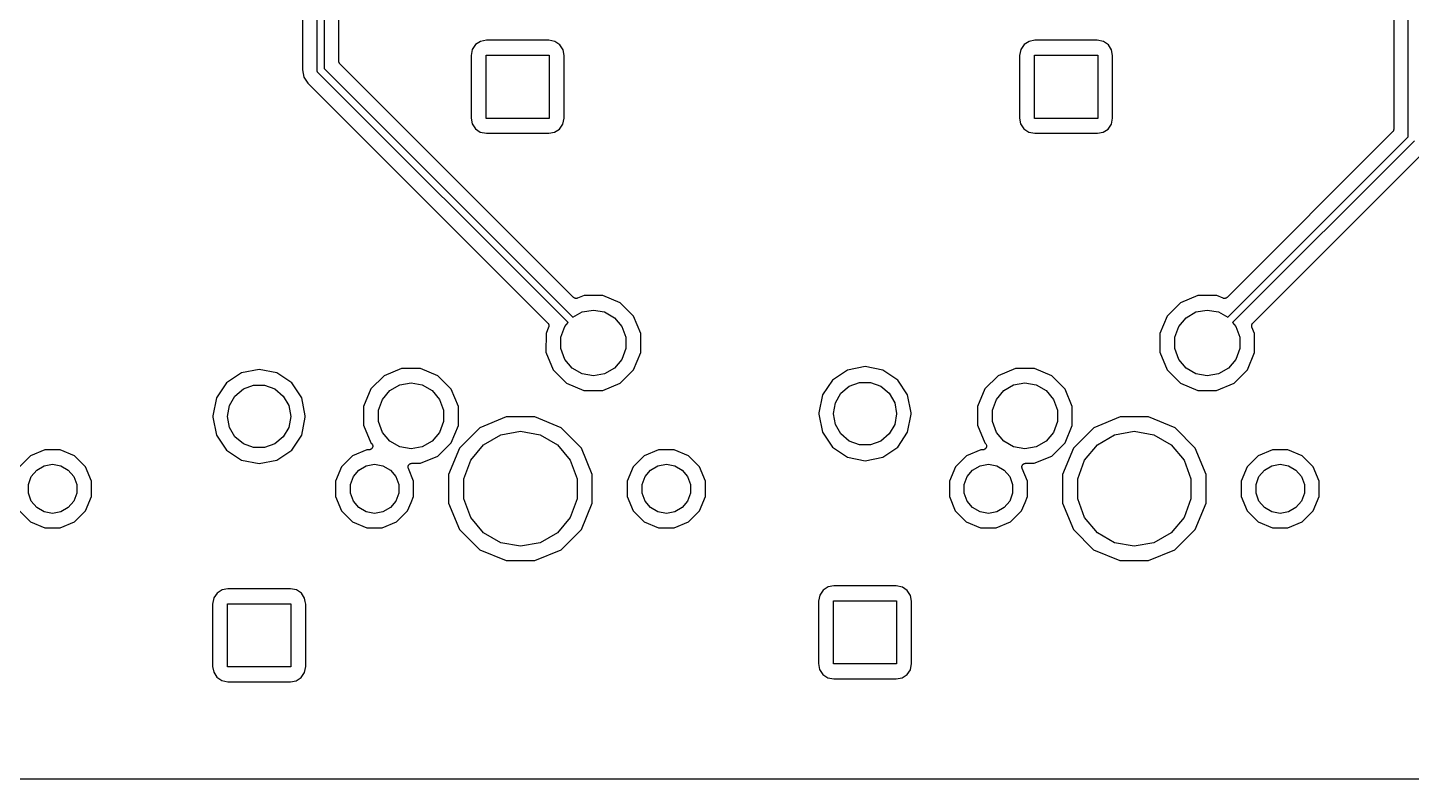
# Model space of a CAD drawing. Extents: x 37 to 156, y -136 to -20.
# Drawn here: x 80.34 to 128.52, y -136.12 to -109.94 of the extents above; entities that cross this region are included whole.
import ezdxf

# ---------------------------------------------------------------- set-up
doc = ezdxf.new("R2010")
doc.units = 0
doc.header["$MEASUREMENT"] = 0
doc.layers.add('BLACK', color=7, linetype='CONTINUOUS')

msp = doc.modelspace()

# ---------------------------------------------------------------- linework, layer by layer
at = {"layer": 'Black'}
for p, q in [((90.415, -111.42), (90.415, -103.045)), ((90.665, -103.045), (90.665, -111.368)), ((128.415, -113.743), (128.415, -103.045)), ((91.173, -110.9), (91.173, -107.294)), ((89.907, -108.938), (89.907, -111.407)), ((127.907, -108.938), (127.907, -113.48)), ((95.8229, -110.699), (95.7796, -110.913)), ((95.9389, -110.529), (95.8229, -110.699)), ((96.1125, -110.417), (95.9389, -110.529)), ((96.3118, -110.38), (96.1125, -110.417)), ((98.4873, -110.38), (96.3118, -110.38)), ((98.7015, -110.423), (98.4873, -110.38)), ((98.8712, -110.539), (98.7015, -110.423)), ((98.9829, -110.713), (98.8712, -110.539)), ((99.0204, -110.912), (98.9829, -110.713)), ((114.923, -110.699), (114.88, -110.913)), ((115.039, -110.529), (114.923, -110.699)), ((115.213, -110.417), (115.039, -110.529)), ((115.412, -110.38), (115.213, -110.417)), ((117.587, -110.38), (115.412, -110.38)), ((117.801, -110.423), (117.587, -110.38)), ((117.971, -110.539), (117.801, -110.423)), ((118.083, -110.713), (117.971, -110.539)), ((118.12, -110.912), (118.083, -110.713)), ((91.173, -111.105), (91.173, -110.9)), ((91.174, -111.111), (91.173, -111.105)), ((91.1735, -111.116), (91.174, -111.111)), ((91.1778, -111.132), (91.1735, -111.116)), ((91.1807, -111.149), (91.1778, -111.132)), ((91.1835, -111.153), (91.1807, -111.149)), ((91.1849, -111.159), (91.1835, -111.153)), ((91.1944, -111.172), (91.1849, -111.159)), ((91.2027, -111.187), (91.1944, -111.172)), ((91.207, -111.19), (91.2027, -111.187)), ((91.2102, -111.195), (91.207, -111.19)), ((99.3494, -119.334), (91.2102, -111.195)), ((95.7796, -110.913), (95.7796, -113.088)), ((96.3, -113.1), (96.3, -110.9)), ((96.3, -110.9), (98.5, -110.9)), ((98.5, -110.9), (98.5, -113.1)), ((99.0204, -113.087), (99.0204, -110.912)), ((114.88, -110.913), (114.88, -113.088)), ((115.4, -113.1), (115.4, -110.9)), ((115.4, -110.9), (117.6, -110.9)), ((117.6, -110.9), (117.6, -113.1)), ((118.12, -113.087), (118.12, -110.912)), ((89.907, -111.407), (89.9575, -111.661)), ((89.9575, -111.661), (90.1012, -111.876)), ((90.416, -111.425), (90.415, -111.42)), ((90.4155, -111.431), (90.416, -111.425)), ((90.4197, -111.447), (90.4155, -111.431)), ((90.4225, -111.463), (90.4197, -111.447)), ((90.4253, -111.468), (90.4225, -111.463)), ((90.4267, -111.473), (90.4253, -111.468)), ((90.4361, -111.486), (90.4267, -111.473)), ((90.4442, -111.5), (90.4361, -111.486)), ((90.4485, -111.504), (90.4442, -111.5)), ((90.4516, -111.508), (90.4485, -111.504)), ((99.1573, -120.214), (90.4516, -111.508)), ((90.665, -111.368), (99.3249, -120.028)), ((90.1012, -111.876), (98.4541, -120.229)), ((95.7796, -113.088), (95.8171, -113.287)), ((98.5, -113.1), (96.3, -113.1)), ((98.9771, -113.301), (99.0204, -113.087)), ((114.88, -113.088), (114.917, -113.287)), ((117.6, -113.1), (115.4, -113.1)), ((118.077, -113.301), (118.12, -113.087)), ((95.8171, -113.287), (95.9288, -113.461)), ((95.9288, -113.461), (96.0985, -113.577)), ((96.0985, -113.577), (96.3127, -113.62)), ((96.3127, -113.62), (98.4882, -113.62)), ((98.4882, -113.62), (98.6875, -113.583)), ((98.6875, -113.583), (98.8611, -113.471)), ((98.8611, -113.471), (98.9771, -113.301)), ((114.917, -113.287), (115.029, -113.461)), ((115.029, -113.461), (115.199, -113.577)), ((115.199, -113.577), (115.413, -113.62)), ((115.413, -113.62), (117.588, -113.62)), ((117.588, -113.62), (117.787, -113.583)), ((117.787, -113.583), (117.961, -113.471)), ((117.961, -113.471), (118.077, -113.301)), ((127.87, -113.57), (122.106, -119.334)), ((127.873, -113.565), (127.87, -113.57)), ((127.877, -113.562), (127.873, -113.565)), ((127.886, -113.547), (127.877, -113.562)), ((127.895, -113.534), (127.886, -113.547)), ((127.897, -113.528), (127.895, -113.534)), ((127.899, -113.524), (127.897, -113.528)), ((127.902, -113.507), (127.899, -113.524)), ((127.907, -113.491), (127.902, -113.507)), ((127.907, -113.48), (127.906, -113.486)), ((127.906, -113.486), (127.907, -113.491)), ((122.13, -120.028), (128.415, -113.743)), ((128.628, -113.883), (122.298, -120.214)), ((123.001, -120.229), (128.979, -114.251)), ((99.3562, -119.339), (99.3494, -119.334)), ((99.3618, -119.345), (99.3562, -119.339)), ((99.3742, -119.352), (99.3618, -119.345)), ((99.3856, -119.36), (99.3742, -119.352)), ((99.3936, -119.362), (99.3856, -119.36)), ((99.4009, -119.366), (99.3936, -119.362)), ((99.4147, -119.367), (99.4009, -119.366)), ((99.4282, -119.371), (99.4147, -119.367)), ((99.4364, -119.37), (99.4282, -119.371)), ((99.4447, -119.371), (99.4364, -119.37)), ((99.4582, -119.368), (99.4447, -119.371)), ((99.4721, -119.367), (99.4582, -119.368)), ((99.4796, -119.364), (99.4721, -119.367)), ((99.4877, -119.362), (99.4796, -119.364)), ((99.713, -119.269), (99.4877, -119.362)), ((100.37, -119.269), (99.713, -119.269)), ((100.976, -119.521), (100.37, -119.269)), ((121.088, -119.269), (120.481, -119.52)), ((121.745, -119.269), (121.088, -119.269)), ((121.967, -119.362), (121.745, -119.269)), ((121.975, -119.363), (121.967, -119.362)), ((121.983, -119.367), (121.975, -119.363)), ((121.997, -119.368), (121.983, -119.367)), ((122.01, -119.371), (121.997, -119.368)), ((122.019, -119.37), (122.01, -119.371)), ((122.027, -119.371), (122.019, -119.37)), ((122.04, -119.367), (122.027, -119.371)), ((122.054, -119.365), (122.04, -119.367)), ((122.061, -119.362), (122.054, -119.365)), ((122.07, -119.359), (122.061, -119.362)), ((122.081, -119.352), (122.07, -119.359)), ((122.093, -119.345), (122.081, -119.352)), ((122.099, -119.339), (122.093, -119.345)), ((122.106, -119.334), (122.099, -119.339)), ((99.3249, -120.028), (99.6476, -119.842)), ((99.6476, -119.842), (100.04, -119.773)), ((100.04, -119.773), (100.432, -119.842)), ((100.432, -119.842), (100.778, -120.041)), ((101.44, -119.986), (100.976, -119.521)), ((120.481, -119.52), (120.016, -119.984)), ((120.677, -120.041), (121.023, -119.842)), ((121.023, -119.842), (121.415, -119.773)), ((121.415, -119.773), (121.807, -119.842)), ((121.807, -119.842), (122.13, -120.028)), ((98.4816, -120.368), (98.3893, -120.59)), ((98.4541, -120.229), (98.4589, -120.236)), ((98.4589, -120.236), (98.4651, -120.242)), ((98.4651, -120.242), (98.4715, -120.254)), ((98.4715, -120.254), (98.4794, -120.265)), ((98.4794, -120.265), (98.4816, -120.274)), ((98.4816, -120.274), (98.4855, -120.281)), ((98.4834, -120.36), (98.4816, -120.368)), ((98.487, -120.352), (98.4834, -120.36)), ((98.4855, -120.281), (98.4873, -120.295)), ((98.4882, -120.338), (98.487, -120.352)), ((98.4873, -120.295), (98.4908, -120.308)), ((98.4912, -120.325), (98.4882, -120.338)), ((98.4908, -120.308), (98.4901, -120.316)), ((98.4901, -120.316), (98.4912, -120.325)), ((98.9101, -120.721), (99.0464, -120.346)), ((99.0464, -120.346), (99.1573, -120.214)), ((100.778, -120.041), (101.034, -120.346)), ((101.034, -120.346), (101.17, -120.721)), ((101.691, -120.593), (101.44, -119.986)), ((120.016, -119.984), (119.764, -120.59)), ((120.285, -120.721), (120.421, -120.346)), ((120.421, -120.346), (120.677, -120.041)), ((122.298, -120.214), (122.409, -120.346)), ((122.409, -120.346), (122.545, -120.721)), ((122.964, -120.308), (122.968, -120.295)), ((122.965, -120.316), (122.964, -120.308)), ((122.964, -120.325), (122.965, -120.316)), ((122.967, -120.338), (122.964, -120.325)), ((122.968, -120.352), (122.967, -120.338)), ((122.968, -120.295), (122.969, -120.281)), ((122.971, -120.36), (122.968, -120.352)), ((122.969, -120.281), (122.973, -120.274)), ((122.973, -120.368), (122.971, -120.36)), ((122.973, -120.274), (122.975, -120.266)), ((123.066, -120.593), (122.973, -120.368)), ((122.975, -120.266), (122.983, -120.254)), ((122.983, -120.254), (122.99, -120.242)), ((122.99, -120.242), (122.996, -120.236)), ((122.996, -120.236), (123.001, -120.229)), ((98.3893, -120.59), (98.3887, -121.247)), ((98.9101, -121.119), (98.9101, -120.721)), ((101.17, -120.721), (101.17, -121.119)), ((101.691, -121.25), (101.691, -120.593)), ((119.764, -120.59), (119.764, -121.247)), ((120.285, -121.119), (120.285, -120.721)), ((122.545, -120.721), (122.545, -121.119)), ((123.066, -121.25), (123.066, -120.593)), ((98.3887, -121.247), (98.6395, -121.854)), ((99.0464, -121.494), (98.9101, -121.119)), ((101.17, -121.119), (101.034, -121.494)), ((101.439, -121.856), (101.691, -121.25)), ((119.764, -121.247), (120.015, -121.854)), ((120.421, -121.494), (120.285, -121.119)), ((122.545, -121.119), (122.409, -121.494)), ((122.814, -121.856), (123.066, -121.25)), ((88.4, -121.84), (87.7856, -121.963)), ((89.0144, -121.963), (88.4, -121.84)), ((93.363, -121.809), (92.756, -122.06)), ((94.0198, -121.809), (93.363, -121.809)), ((94.6264, -122.061), (94.0198, -121.809)), ((98.6395, -121.854), (99.1036, -122.319)), ((99.3025, -121.799), (99.0464, -121.494)), ((99.6476, -121.998), (99.3025, -121.799)), ((100.778, -121.799), (100.432, -121.998)), ((101.034, -121.494), (100.778, -121.799)), ((100.974, -122.32), (101.439, -121.856)), ((108.886, -121.863), (108.365, -122.211)), ((109.5, -121.74), (108.886, -121.863)), ((110.114, -121.863), (109.5, -121.74)), ((110.635, -122.211), (110.114, -121.863)), ((114.738, -121.809), (114.131, -122.06)), ((115.395, -121.809), (114.738, -121.809)), ((116.001, -122.061), (115.395, -121.809)), ((120.015, -121.854), (120.479, -122.319)), ((120.677, -121.799), (120.421, -121.494)), ((121.023, -121.998), (120.677, -121.799)), ((122.153, -121.799), (121.807, -121.998)), ((122.409, -121.494), (122.153, -121.799)), ((122.349, -122.32), (122.814, -121.856)), ((87.2647, -122.311), (86.9167, -122.832)), ((87.7856, -121.963), (87.2647, -122.311)), ((89.5353, -122.311), (89.0144, -121.963)), ((89.8833, -122.832), (89.5353, -122.311)), ((92.756, -122.06), (92.2912, -122.524)), ((93.2976, -122.382), (93.69, -122.313)), ((93.69, -122.313), (94.0824, -122.382)), ((95.0905, -122.526), (94.6264, -122.061)), ((99.1036, -122.319), (99.7102, -122.571)), ((100.04, -122.067), (99.6476, -121.998)), ((100.432, -121.998), (100.04, -122.067)), ((100.367, -122.571), (100.974, -122.32)), ((108.365, -122.211), (108.017, -122.732)), ((108.95, -122.423), (109.309, -122.293)), ((109.309, -122.293), (109.691, -122.293)), ((109.691, -122.293), (110.05, -122.423)), ((110.983, -122.732), (110.635, -122.211)), ((114.131, -122.06), (113.666, -122.524)), ((114.673, -122.382), (115.065, -122.313)), ((115.065, -122.313), (115.457, -122.382)), ((116.465, -122.526), (116.001, -122.061)), ((120.479, -122.319), (121.085, -122.571)), ((121.415, -122.067), (121.023, -121.998)), ((121.807, -121.998), (121.415, -122.067)), ((121.742, -122.571), (122.349, -122.32)), ((86.9167, -122.832), (86.792, -123.459)), ((87.3663, -123.1), (87.5574, -122.769)), ((87.5574, -122.769), (87.85, -122.523)), ((87.85, -122.523), (88.209, -122.393)), ((88.209, -122.393), (88.591, -122.393)), ((88.591, -122.393), (88.95, -122.523)), ((88.95, -122.523), (89.2426, -122.769)), ((89.2426, -122.769), (89.4337, -123.1)), ((90.008, -123.459), (89.8833, -122.832)), ((92.2912, -122.524), (92.0393, -123.13)), ((92.6964, -122.886), (92.9525, -122.581)), ((92.9525, -122.581), (93.2976, -122.382)), ((94.0824, -122.382), (94.4275, -122.581)), ((94.4275, -122.581), (94.6836, -122.886)), ((95.3413, -123.133), (95.0905, -122.526)), ((99.7102, -122.571), (100.367, -122.571)), ((108.017, -122.732), (107.892, -123.359)), ((108.466, -123), (108.657, -122.669)), ((108.657, -122.669), (108.95, -122.423)), ((110.05, -122.423), (110.343, -122.669)), ((110.343, -122.669), (110.534, -123)), ((111.108, -123.359), (110.983, -122.732)), ((113.666, -122.524), (113.414, -123.13)), ((114.071, -122.886), (114.327, -122.581)), ((114.327, -122.581), (114.673, -122.382)), ((115.457, -122.382), (115.803, -122.581)), ((115.803, -122.581), (116.059, -122.886)), ((116.716, -123.133), (116.465, -122.526)), ((121.085, -122.571), (121.742, -122.571)), ((87.3, -123.476), (87.3663, -123.1)), ((89.4337, -123.1), (89.5, -123.476)), ((92.0393, -123.13), (92.0387, -123.787)), ((92.5601, -123.261), (92.6964, -122.886)), ((92.5601, -123.659), (92.5601, -123.261)), ((94.6836, -122.886), (94.8199, -123.261)), ((94.8199, -123.261), (94.8199, -123.659)), ((95.3411, -123.346), (95.3413, -123.133)), ((108.4, -123.376), (108.466, -123)), ((110.534, -123), (110.6, -123.376)), ((113.414, -123.13), (113.414, -123.787)), ((113.935, -123.261), (114.071, -122.886)), ((113.935, -123.659), (113.935, -123.261)), ((116.059, -122.886), (116.195, -123.261)), ((116.195, -123.261), (116.195, -123.659)), ((116.716, -123.346), (116.716, -123.133)), ((86.792, -123.459), (86.792, -123.501)), ((86.792, -123.501), (86.9167, -124.128)), ((87.3, -123.484), (87.3, -123.476)), ((87.3663, -123.86), (87.3, -123.484)), ((89.5, -123.484), (89.4337, -123.86)), ((89.5, -123.476), (89.5, -123.484)), ((89.8833, -124.128), (90.008, -123.501)), ((90.008, -123.501), (90.008, -123.459)), ((92.0387, -123.787), (92.2895, -124.394)), ((92.6964, -124.034), (92.5601, -123.659)), ((94.8199, -123.659), (94.6836, -124.034)), ((95.0888, -124.396), (95.3407, -123.79)), ((95.3407, -123.79), (95.3411, -123.346)), ((97.0045, -123.498), (96.0846, -123.878)), ((97.9998, -123.499), (97.0045, -123.498)), ((98.9191, -123.88), (97.9998, -123.499)), ((107.892, -123.359), (107.892, -123.401)), ((107.892, -123.401), (108.017, -124.028)), ((108.4, -123.384), (108.4, -123.376)), ((108.466, -123.76), (108.4, -123.384)), ((108.657, -124.091), (108.466, -123.76)), ((110.534, -123.76), (110.343, -124.091)), ((110.6, -123.384), (110.534, -123.76)), ((110.6, -123.376), (110.6, -123.384)), ((110.983, -124.028), (111.108, -123.401)), ((111.108, -123.401), (111.108, -123.359)), ((113.414, -123.787), (113.665, -124.394)), ((114.071, -124.034), (113.935, -123.659)), ((116.195, -123.659), (116.059, -124.034)), ((116.464, -124.396), (116.716, -123.79)), ((116.716, -123.79), (116.716, -123.346)), ((118.38, -123.498), (117.46, -123.878)), ((119.375, -123.499), (118.38, -123.498)), ((120.294, -123.88), (119.375, -123.499)), ((86.9167, -124.128), (87.2647, -124.649)), ((87.5574, -124.191), (87.3663, -123.86)), ((87.85, -124.437), (87.5574, -124.191)), ((89.2426, -124.191), (88.95, -124.437)), ((89.4337, -123.86), (89.2426, -124.191)), ((89.5353, -124.649), (89.8833, -124.128)), ((92.9525, -124.339), (92.6964, -124.034)), ((94.6836, -124.034), (94.4275, -124.339)), ((96.0846, -123.878), (95.3802, -124.581)), ((96.2134, -124.467), (96.8154, -124.119)), ((96.8154, -124.119), (97.5, -123.998)), ((97.5, -123.998), (98.1846, -124.119)), ((98.1846, -124.119), (98.7865, -124.467)), ((99.6222, -124.585), (98.9191, -123.88)), ((108.017, -124.028), (108.365, -124.549)), ((108.95, -124.337), (108.657, -124.091)), ((110.343, -124.091), (110.05, -124.337)), ((110.635, -124.549), (110.983, -124.028)), ((114.327, -124.339), (114.071, -124.034)), ((116.059, -124.034), (115.803, -124.339)), ((117.46, -123.878), (116.755, -124.581)), ((117.588, -124.467), (118.19, -124.119)), ((118.19, -124.119), (118.875, -123.998)), ((118.875, -123.998), (119.56, -124.119)), ((119.56, -124.119), (120.162, -124.467)), ((120.997, -124.585), (120.294, -123.88)), ((80.9359, -124.641), (80.4363, -124.847)), ((81.4765, -124.641), (80.9359, -124.641)), ((81.9758, -124.849), (81.4765, -124.641)), ((87.2647, -124.649), (87.7856, -124.997)), ((88.209, -124.567), (87.85, -124.437)), ((88.591, -124.567), (88.209, -124.567)), ((88.95, -124.437), (88.591, -124.567)), ((89.0144, -124.997), (89.5353, -124.649)), ((92.1509, -124.641), (91.6513, -124.847)), ((92.2297, -124.641), (92.1509, -124.641)), ((92.2461, -124.638), (92.2297, -124.641)), ((92.2626, -124.637), (92.2461, -124.638)), ((92.2676, -124.634), (92.2626, -124.637)), ((92.2731, -124.633), (92.2676, -124.634)), ((92.2875, -124.625), (92.2731, -124.633)), ((92.3026, -124.618), (92.2875, -124.625)), ((92.2895, -124.394), (92.3197, -124.424)), ((92.3065, -124.614), (92.3026, -124.618)), ((92.3114, -124.611), (92.3065, -124.614)), ((92.322, -124.599), (92.3114, -124.611)), ((92.3197, -124.424), (92.3292, -124.438)), ((92.3338, -124.587), (92.322, -124.599)), ((92.3292, -124.438), (92.3399, -124.451)), ((92.3361, -124.582), (92.3338, -124.587)), ((92.3397, -124.578), (92.3361, -124.582)), ((92.3454, -124.562), (92.3397, -124.578)), ((92.3399, -124.451), (92.3418, -124.456)), ((92.3418, -124.456), (92.345, -124.46)), ((92.345, -124.46), (92.3492, -124.476)), ((92.3525, -124.547), (92.3454, -124.562)), ((92.3492, -124.476), (92.3549, -124.492)), ((92.3529, -124.541), (92.3525, -124.547)), ((92.3549, -124.536), (92.3529, -124.541)), ((92.3549, -124.492), (92.3549, -124.498)), ((92.3549, -124.498), (92.3563, -124.503)), ((92.3563, -124.503), (92.3549, -124.519)), ((92.3549, -124.519), (92.3549, -124.536)), ((93.2976, -124.538), (92.9525, -124.339)), ((93.69, -124.607), (93.2976, -124.538)), ((94.0824, -124.538), (93.69, -124.607)), ((94.4275, -124.339), (94.0824, -124.538)), ((94.624, -124.86), (95.0888, -124.396)), ((95.3802, -124.581), (94.9985, -125.5)), ((95.7666, -124.999), (96.2134, -124.467)), ((98.7865, -124.467), (99.2334, -124.999)), ((100.002, -125.505), (99.6222, -124.585)), ((102.311, -124.641), (101.811, -124.847)), ((102.851, -124.641), (102.311, -124.641)), ((103.351, -124.849), (102.851, -124.641)), ((108.365, -124.549), (108.886, -124.897)), ((109.309, -124.467), (108.95, -124.337)), ((109.691, -124.467), (109.309, -124.467)), ((110.05, -124.337), (109.691, -124.467)), ((110.114, -124.897), (110.635, -124.549)), ((113.526, -124.641), (113.026, -124.847)), ((113.605, -124.641), (113.526, -124.641)), ((113.621, -124.638), (113.605, -124.641)), ((113.638, -124.637), (113.621, -124.638)), ((113.643, -124.634), (113.638, -124.637)), ((113.648, -124.633), (113.643, -124.634)), ((113.663, -124.625), (113.648, -124.633)), ((113.678, -124.618), (113.663, -124.625)), ((113.665, -124.394), (113.695, -124.424)), ((113.682, -124.614), (113.678, -124.618)), ((113.686, -124.611), (113.682, -124.614)), ((113.697, -124.599), (113.686, -124.611)), ((113.695, -124.424), (113.704, -124.438)), ((113.709, -124.587), (113.697, -124.599)), ((113.704, -124.438), (113.715, -124.451)), ((113.711, -124.582), (113.709, -124.587)), ((113.715, -124.578), (113.711, -124.582)), ((113.715, -124.451), (113.717, -124.456)), ((113.72, -124.562), (113.715, -124.578)), ((113.717, -124.456), (113.72, -124.46)), ((113.72, -124.46), (113.724, -124.476)), ((113.727, -124.547), (113.72, -124.562)), ((113.724, -124.476), (113.73, -124.492)), ((113.728, -124.541), (113.727, -124.547)), ((113.73, -124.536), (113.728, -124.541)), ((113.73, -124.492), (113.73, -124.498)), ((113.73, -124.498), (113.731, -124.503)), ((113.731, -124.503), (113.73, -124.519)), ((113.73, -124.519), (113.73, -124.536)), ((114.673, -124.538), (114.327, -124.339)), ((115.065, -124.607), (114.673, -124.538)), ((115.457, -124.538), (115.065, -124.607)), ((115.803, -124.339), (115.457, -124.538)), ((115.999, -124.86), (116.464, -124.396)), ((116.755, -124.581), (116.374, -125.5)), ((117.142, -124.999), (117.588, -124.467)), ((120.162, -124.467), (120.608, -124.999)), ((121.377, -125.505), (120.997, -124.585)), ((123.686, -124.641), (123.186, -124.847)), ((124.226, -124.641), (123.686, -124.641)), ((124.726, -124.849), (124.226, -124.641)), ((80.4363, -124.847), (80.0537, -125.229)), ((80.656, -125.346), (80.9129, -125.197)), ((80.9129, -125.197), (81.205, -125.146)), ((81.205, -125.146), (81.4971, -125.197)), ((81.4971, -125.197), (81.754, -125.346)), ((82.3577, -125.231), (81.9758, -124.849)), ((82.5641, -125.731), (82.3577, -125.231)), ((87.7856, -124.997), (88.4, -125.12)), ((88.4, -125.12), (89.0144, -124.997)), ((91.2687, -125.229), (91.0613, -125.729)), ((91.6513, -124.847), (91.2687, -125.229)), ((91.871, -125.346), (92.1279, -125.197)), ((92.1279, -125.197), (92.42, -125.146)), ((92.42, -125.146), (92.7121, -125.197)), ((92.7121, -125.197), (92.969, -125.346)), ((93.586, -125.243), (93.5878, -125.23)), ((93.5878, -125.252), (93.586, -125.243)), ((93.5878, -125.23), (93.5879, -125.216)), ((93.5878, -125.26), (93.5878, -125.252)), ((93.5925, -125.273), (93.5878, -125.26)), ((93.5879, -125.216), (93.5907, -125.208)), ((93.5907, -125.208), (93.5918, -125.2)), ((93.5918, -125.2), (93.5982, -125.187)), ((93.5982, -125.187), (93.603, -125.174)), ((93.603, -125.174), (93.6084, -125.168)), ((93.6084, -125.168), (93.6122, -125.161)), ((93.6122, -125.161), (93.6224, -125.151)), ((93.6224, -125.151), (93.6314, -125.141)), ((93.6314, -125.141), (93.6386, -125.136)), ((93.6386, -125.136), (93.6448, -125.131)), ((93.6448, -125.131), (93.6576, -125.126)), ((93.6576, -125.126), (93.6696, -125.119)), ((93.6696, -125.119), (93.6778, -125.117)), ((93.6778, -125.117), (93.6855, -125.114)), ((93.6855, -125.114), (93.6994, -125.113)), ((93.6994, -125.113), (93.713, -125.111)), ((93.713, -125.111), (94.017, -125.111)), ((94.017, -125.111), (94.624, -124.86)), ((95.5289, -125.652), (95.7666, -124.999)), ((99.2334, -124.999), (99.4711, -125.652)), ((101.429, -125.229), (101.221, -125.729)), ((101.811, -124.847), (101.429, -125.229)), ((102.031, -125.346), (102.288, -125.197)), ((102.288, -125.197), (102.58, -125.146)), ((102.58, -125.146), (102.872, -125.197)), ((102.872, -125.197), (103.129, -125.346)), ((103.733, -125.231), (103.351, -124.849)), ((103.939, -125.731), (103.733, -125.231)), ((108.886, -124.897), (109.5, -125.02)), ((109.5, -125.02), (110.114, -124.897)), ((112.644, -125.229), (112.436, -125.729)), ((113.026, -124.847), (112.644, -125.229)), ((113.246, -125.346), (113.503, -125.197)), ((113.503, -125.197), (113.795, -125.146)), ((113.795, -125.146), (114.087, -125.197)), ((114.087, -125.197), (114.344, -125.346)), ((114.961, -125.243), (114.963, -125.23)), ((114.963, -125.252), (114.961, -125.243)), ((114.963, -125.216), (114.966, -125.208)), ((114.963, -125.23), (114.963, -125.216)), ((114.963, -125.26), (114.963, -125.252)), ((114.968, -125.273), (114.963, -125.26)), ((114.966, -125.208), (114.967, -125.2)), ((114.967, -125.2), (114.973, -125.187)), ((114.973, -125.187), (114.978, -125.174)), ((114.978, -125.174), (114.983, -125.168)), ((114.983, -125.168), (114.987, -125.161)), ((114.987, -125.161), (114.997, -125.151)), ((114.997, -125.151), (115.006, -125.141)), ((115.006, -125.141), (115.014, -125.136)), ((115.014, -125.136), (115.02, -125.131)), ((115.02, -125.131), (115.033, -125.126)), ((115.033, -125.126), (115.045, -125.119)), ((115.045, -125.119), (115.053, -125.117)), ((115.053, -125.117), (115.061, -125.114)), ((115.061, -125.114), (115.074, -125.113)), ((115.074, -125.113), (115.088, -125.111)), ((115.088, -125.111), (115.392, -125.111)), ((115.392, -125.111), (115.999, -124.86)), ((116.904, -125.652), (117.142, -124.999)), ((120.608, -124.999), (120.846, -125.652)), ((122.804, -125.229), (122.596, -125.729)), ((123.186, -124.847), (122.804, -125.229)), ((123.406, -125.346), (123.663, -125.197)), ((123.663, -125.197), (123.955, -125.146)), ((123.955, -125.146), (124.247, -125.197)), ((124.247, -125.197), (124.504, -125.346)), ((125.108, -125.231), (124.726, -124.849)), ((125.314, -125.731), (125.108, -125.231)), ((80.3638, -125.852), (80.4653, -125.573)), ((80.4653, -125.573), (80.656, -125.346)), ((81.754, -125.346), (81.9447, -125.573)), ((81.9447, -125.573), (82.0462, -125.852)), ((82.5637, -126.271), (82.5641, -125.731)), ((91.0613, -125.729), (91.0609, -126.269)), ((91.5788, -125.852), (91.6803, -125.573)), ((91.6803, -125.573), (91.871, -125.346)), ((92.969, -125.346), (93.1597, -125.573)), ((93.1597, -125.573), (93.2612, -125.852)), ((93.5955, -125.287), (93.5925, -125.273)), ((93.7791, -125.731), (93.5955, -125.287)), ((93.7787, -126.271), (93.7791, -125.731)), ((94.9985, -125.5), (94.9977, -126.495)), ((95.5289, -126.348), (95.5289, -125.652)), ((99.4711, -125.652), (99.4711, -126.348)), ((100.002, -126.294), (100.002, -125.505)), ((101.221, -125.729), (101.221, -126.269)), ((101.739, -125.852), (101.84, -125.573)), ((101.84, -125.573), (102.031, -125.346)), ((103.129, -125.346), (103.32, -125.573)), ((103.32, -125.573), (103.421, -125.852)), ((103.939, -126.271), (103.939, -125.731)), ((112.436, -125.729), (112.436, -126.269)), ((112.954, -125.852), (113.055, -125.573)), ((113.055, -125.573), (113.246, -125.346)), ((114.344, -125.346), (114.535, -125.573)), ((114.535, -125.573), (114.636, -125.852)), ((114.971, -125.287), (114.968, -125.273)), ((115.154, -125.731), (114.971, -125.287)), ((115.154, -126.271), (115.154, -125.731)), ((116.374, -125.5), (116.373, -126.495)), ((116.904, -126.348), (116.904, -125.652)), ((120.846, -125.652), (120.846, -126.348)), ((121.377, -126.294), (121.377, -125.505)), ((122.596, -125.729), (122.596, -126.269)), ((123.114, -125.852), (123.215, -125.573)), ((123.215, -125.573), (123.406, -125.346)), ((124.504, -125.346), (124.695, -125.573)), ((124.695, -125.573), (124.796, -125.852)), ((125.314, -126.271), (125.314, -125.731)), ((80.3638, -126.148), (80.3638, -125.852)), ((80.4653, -126.427), (80.3638, -126.148)), ((82.0462, -126.148), (81.9447, -126.427)), ((82.0462, -125.852), (82.0462, -126.148)), ((91.5788, -126.148), (91.5788, -125.852)), ((91.6803, -126.427), (91.5788, -126.148)), ((93.2612, -126.148), (93.1597, -126.427)), ((93.2612, -125.852), (93.2612, -126.148)), ((101.739, -126.148), (101.739, -125.852)), ((101.84, -126.427), (101.739, -126.148)), ((103.421, -126.148), (103.32, -126.427)), ((103.421, -125.852), (103.421, -126.148)), ((112.954, -126.148), (112.954, -125.852)), ((113.055, -126.427), (112.954, -126.148)), ((114.636, -126.148), (114.535, -126.427)), ((114.636, -125.852), (114.636, -126.148)), ((123.114, -126.148), (123.114, -125.852)), ((123.215, -126.427), (123.114, -126.148)), ((124.796, -126.148), (124.695, -126.427)), ((124.796, -125.852), (124.796, -126.148)), ((80.656, -126.654), (80.4653, -126.427)), ((80.9129, -126.803), (80.656, -126.654)), ((81.754, -126.654), (81.4971, -126.803)), ((81.9447, -126.427), (81.754, -126.654)), ((82.3563, -126.771), (82.5637, -126.271)), ((91.0609, -126.269), (91.2673, -126.769)), ((91.871, -126.654), (91.6803, -126.427)), ((92.1279, -126.803), (91.871, -126.654)), ((92.969, -126.654), (92.7121, -126.803)), ((93.1597, -126.427), (92.969, -126.654)), ((93.5713, -126.771), (93.6954, -126.472)), ((93.6954, -126.472), (93.7787, -126.271)), ((94.9977, -126.495), (95.3778, -127.415)), ((95.7666, -127.001), (95.5289, -126.348)), ((99.4711, -126.348), (99.2334, -127.001)), ((99.6198, -127.419), (100.001, -126.5)), ((100.001, -126.5), (100.002, -126.294)), ((100.002, -126.294), (100.002, -126.294)), ((101.221, -126.269), (101.427, -126.769)), ((102.031, -126.654), (101.84, -126.427)), ((102.288, -126.803), (102.031, -126.654)), ((103.129, -126.654), (102.872, -126.803)), ((103.32, -126.427), (103.129, -126.654)), ((103.731, -126.771), (103.939, -126.271)), ((112.436, -126.269), (112.642, -126.769)), ((113.246, -126.654), (113.055, -126.427)), ((113.503, -126.803), (113.246, -126.654)), ((114.344, -126.654), (114.087, -126.803)), ((114.535, -126.427), (114.344, -126.654)), ((114.946, -126.771), (115.07, -126.472)), ((115.07, -126.472), (115.154, -126.271)), ((116.373, -126.495), (116.753, -127.415)), ((117.142, -127.001), (116.904, -126.348)), ((120.846, -126.348), (120.608, -127.001)), ((120.995, -127.419), (121.376, -126.5)), ((121.376, -126.5), (121.377, -126.294)), ((121.377, -126.294), (121.377, -126.294)), ((122.596, -126.269), (122.802, -126.769)), ((123.406, -126.654), (123.215, -126.427)), ((123.663, -126.803), (123.406, -126.654)), ((124.504, -126.654), (124.247, -126.803)), ((124.695, -126.427), (124.504, -126.654)), ((125.106, -126.771), (125.314, -126.271)), ((80.0523, -126.769), (80.4342, -127.151)), ((80.4342, -127.151), (80.9335, -127.359)), ((81.205, -126.854), (80.9129, -126.803)), ((81.4971, -126.803), (81.205, -126.854)), ((81.4741, -127.359), (81.9737, -127.153)), ((81.9737, -127.153), (82.3563, -126.771)), ((91.2673, -126.769), (91.6492, -127.151)), ((91.6492, -127.151), (92.1485, -127.359)), ((92.42, -126.854), (92.1279, -126.803)), ((92.7121, -126.803), (92.42, -126.854)), ((92.6891, -127.359), (93.1887, -127.153)), ((93.1887, -127.153), (93.5713, -126.771)), ((96.2134, -127.533), (95.7666, -127.001)), ((99.2334, -127.001), (98.7865, -127.533)), ((101.427, -126.769), (101.809, -127.151)), ((101.809, -127.151), (102.309, -127.359)), ((102.58, -126.854), (102.288, -126.803)), ((102.872, -126.803), (102.58, -126.854)), ((102.849, -127.359), (103.349, -127.153)), ((103.349, -127.153), (103.731, -126.771)), ((112.642, -126.769), (113.024, -127.151)), ((113.024, -127.151), (113.524, -127.359)), ((113.795, -126.854), (113.503, -126.803)), ((114.087, -126.803), (113.795, -126.854)), ((114.064, -127.359), (114.564, -127.153)), ((114.564, -127.153), (114.946, -126.771)), ((117.588, -127.533), (117.142, -127.001)), ((120.608, -127.001), (120.162, -127.533)), ((122.802, -126.769), (123.184, -127.151)), ((123.184, -127.151), (123.684, -127.359)), ((123.955, -126.854), (123.663, -126.803)), ((124.247, -126.803), (123.955, -126.854)), ((124.224, -127.359), (124.724, -127.153)), ((124.724, -127.153), (125.106, -126.771)), ((80.9335, -127.359), (81.4741, -127.359)), ((92.1485, -127.359), (92.6891, -127.359)), ((95.3778, -127.415), (96.0809, -128.12)), ((96.8154, -127.881), (96.2134, -127.533)), ((98.7865, -127.533), (98.1846, -127.881)), ((98.9154, -128.122), (99.6198, -127.419)), ((102.309, -127.359), (102.849, -127.359)), ((113.524, -127.359), (114.064, -127.359)), ((116.753, -127.415), (117.456, -128.12)), ((118.19, -127.881), (117.588, -127.533)), ((120.162, -127.533), (119.56, -127.881)), ((120.29, -128.122), (120.995, -127.419)), ((123.684, -127.359), (124.224, -127.359)), ((96.0809, -128.12), (97.0002, -128.501)), ((97.5, -128.002), (96.8154, -127.881)), ((98.1846, -127.881), (97.5, -128.002)), ((97.9955, -128.502), (98.9154, -128.122)), ((117.456, -128.12), (118.375, -128.501)), ((118.875, -128.002), (118.19, -127.881)), ((119.56, -127.881), (118.875, -128.002)), ((119.37, -128.502), (120.29, -128.122)), ((97.0002, -128.501), (97.9955, -128.502)), ((118.375, -128.501), (119.37, -128.502)), ((87.1125, -129.517), (86.9389, -129.629)), ((87.3118, -129.48), (87.1125, -129.517)), ((89.4873, -129.48), (87.3118, -129.48)), ((89.7015, -129.523), (89.4873, -129.48)), ((89.8712, -129.639), (89.7015, -129.523)), ((108.039, -129.529), (107.923, -129.699)), ((108.213, -129.417), (108.039, -129.529)), ((108.412, -129.38), (108.213, -129.417)), ((110.587, -129.38), (108.412, -129.38)), ((110.801, -129.423), (110.587, -129.38)), ((110.971, -129.539), (110.801, -129.423)), ((111.083, -129.713), (110.971, -129.539)), ((86.8229, -129.799), (86.7796, -130.013)), ((86.7796, -130.013), (86.7796, -132.188)), ((86.9389, -129.629), (86.8229, -129.799)), ((87.3, -132.2), (87.3, -130)), ((87.3, -130), (89.5, -130)), ((89.5, -130), (89.5, -132.2)), ((89.9829, -129.813), (89.8712, -129.639)), ((90.0038, -129.923), (89.9829, -129.813)), ((90.0204, -130.012), (90.0038, -129.923)), ((90.0204, -132.187), (90.0204, -130.012)), ((107.923, -129.699), (107.88, -129.913)), ((107.88, -129.913), (107.88, -132.088)), ((108.4, -132.1), (108.4, -129.9)), ((108.4, -129.9), (110.6, -129.9)), ((110.6, -129.9), (110.6, -132.1)), ((111.12, -129.912), (111.083, -129.713)), ((111.12, -132.087), (111.12, -129.912)), ((86.7796, -132.188), (86.8171, -132.387)), ((86.8171, -132.387), (86.9288, -132.561)), ((89.5, -132.2), (87.3, -132.2)), ((89.8611, -132.571), (89.9771, -132.401)), ((89.9771, -132.401), (90.0204, -132.187)), ((107.88, -132.088), (107.917, -132.287)), ((107.917, -132.287), (108.029, -132.461)), ((108.029, -132.461), (108.199, -132.577)), ((110.6, -132.1), (108.4, -132.1)), ((110.787, -132.583), (110.961, -132.471)), ((110.961, -132.471), (111.077, -132.301)), ((111.077, -132.301), (111.12, -132.087)), ((86.9288, -132.561), (87.0985, -132.677)), ((87.0985, -132.677), (87.3127, -132.72)), ((87.3127, -132.72), (89.4882, -132.72)), ((89.4882, -132.72), (89.6875, -132.683)), ((89.6875, -132.683), (89.8611, -132.571)), ((108.199, -132.577), (108.413, -132.62)), ((108.413, -132.62), (110.588, -132.62)), ((110.588, -132.62), (110.787, -132.583)), ((155.39, -136.117), (37.61, -136.117))]:
    msp.add_line(p, q, dxfattribs=at)

doc.saveas('drawing.dxf')
